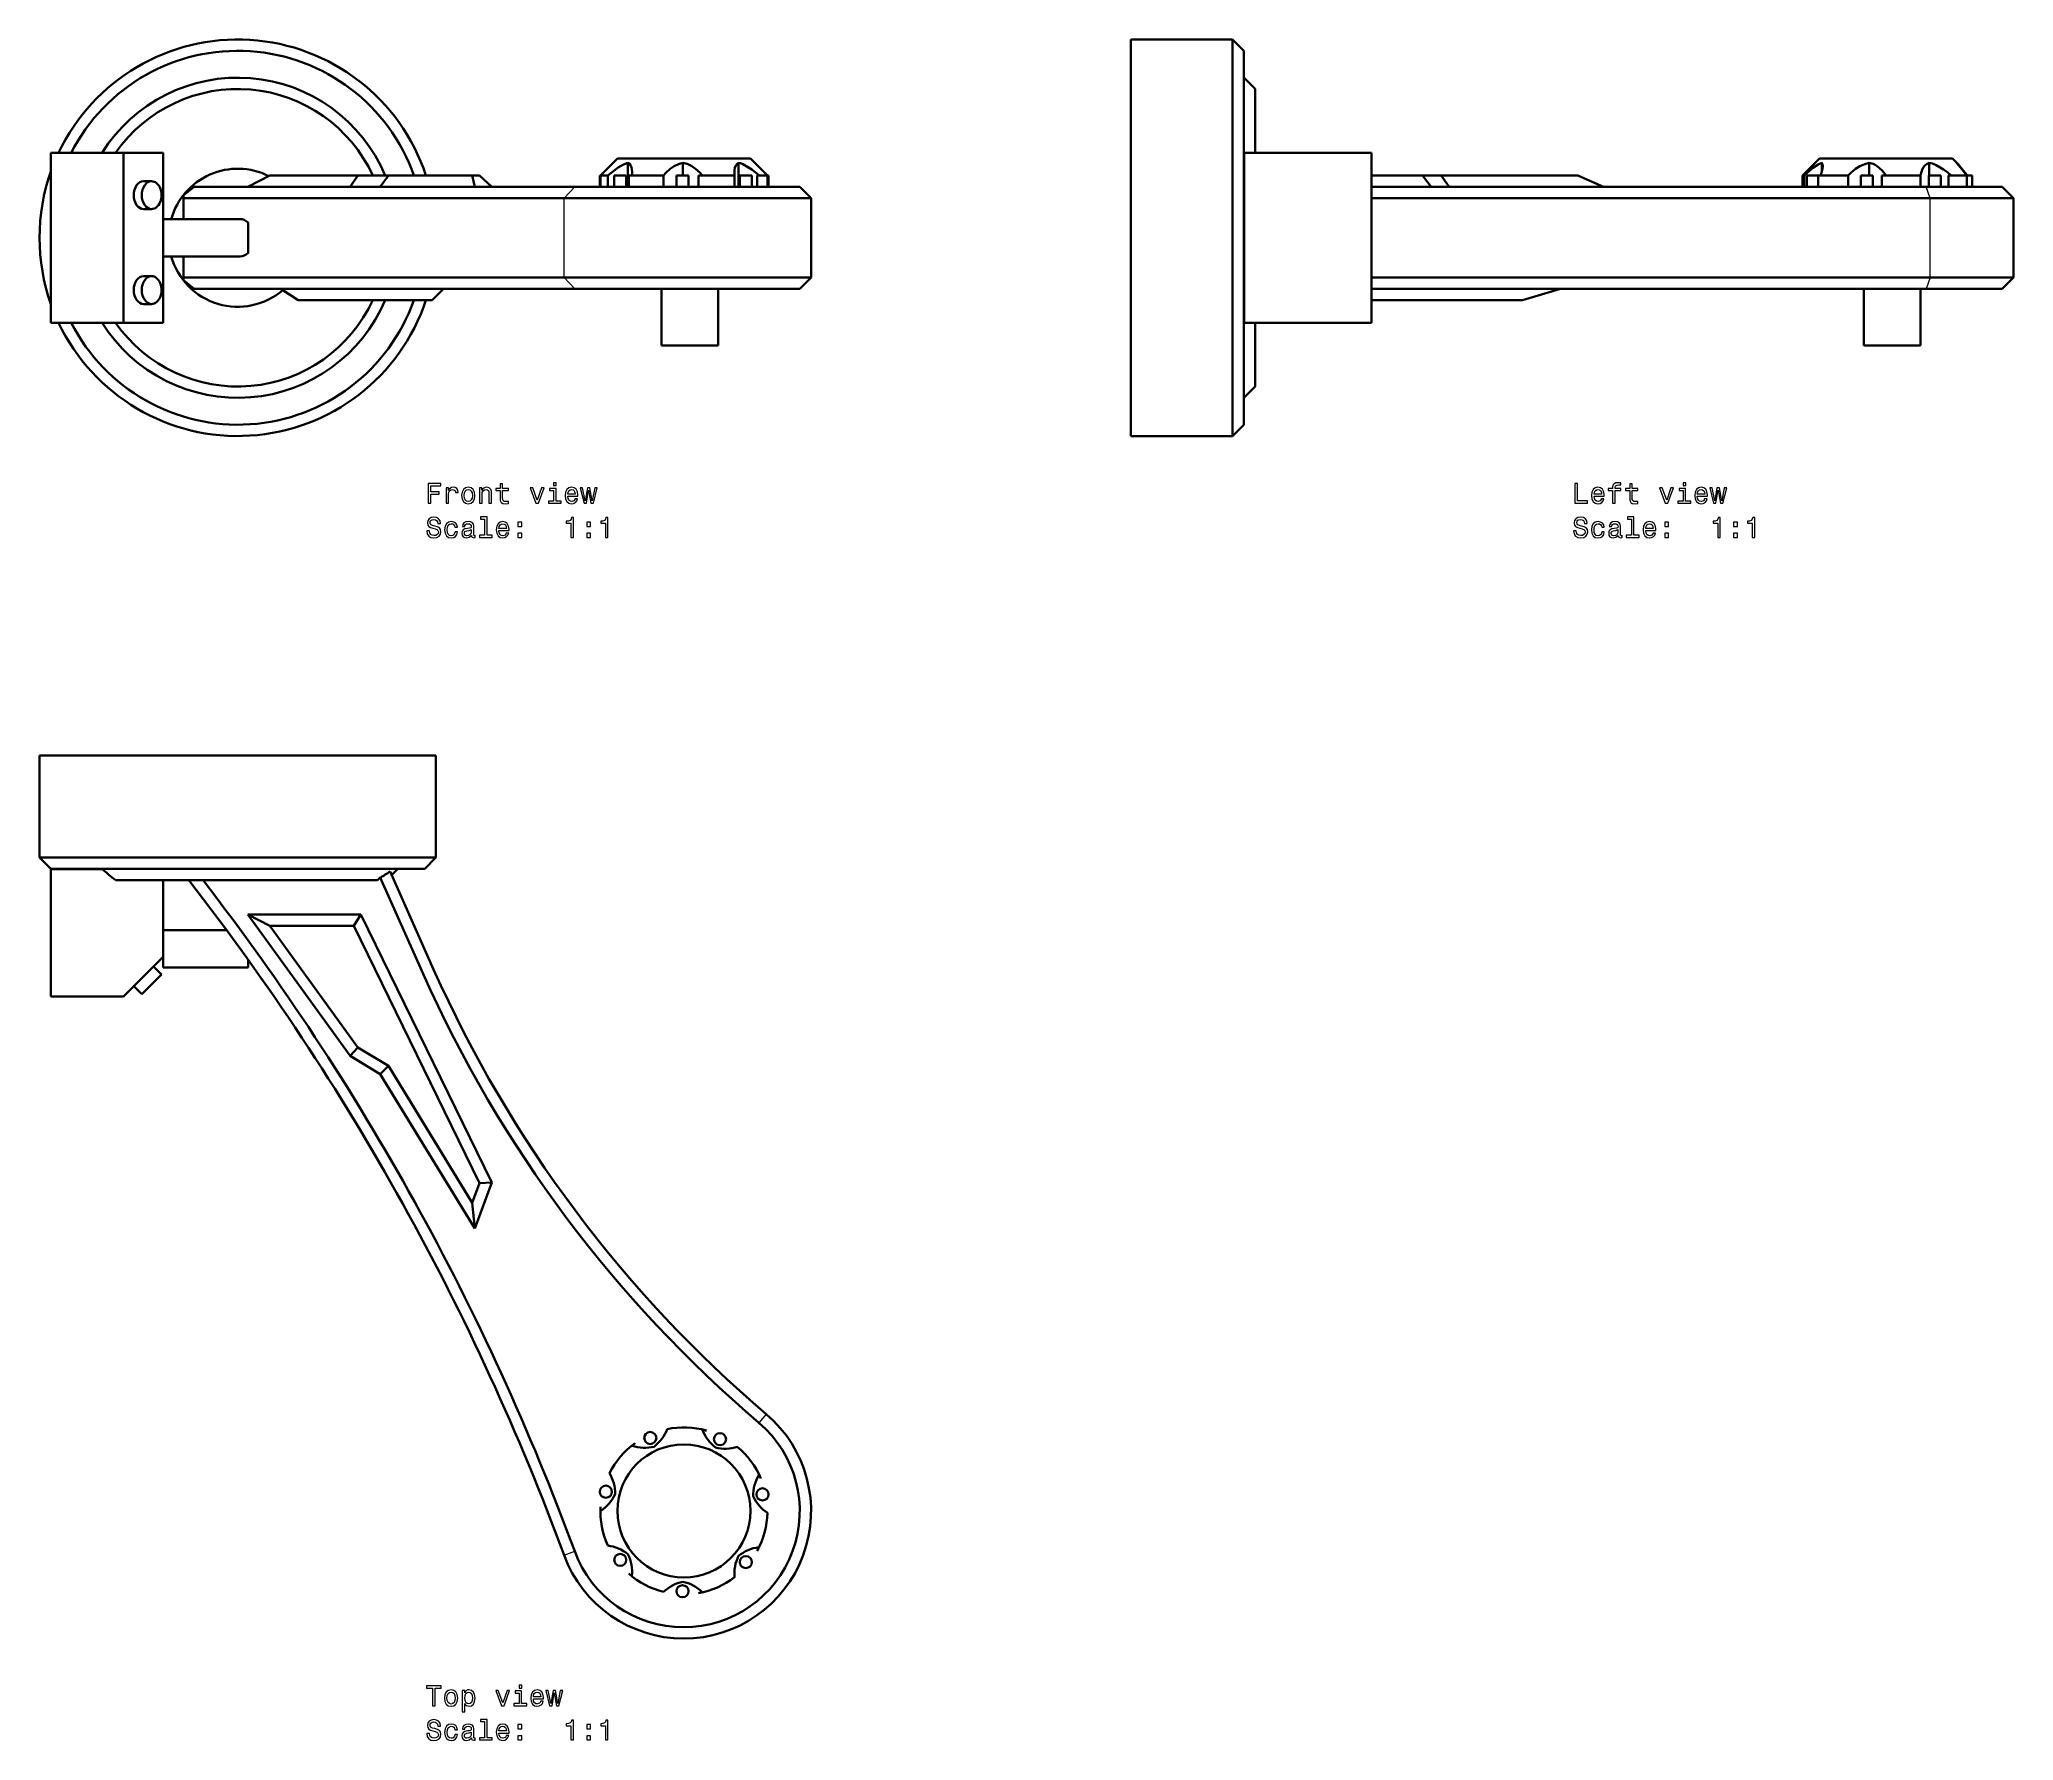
# Model space of a CAD drawing. Extents: x 526 to 875, y 155 to 456.
import ezdxf

# ---------------------------------------------------------------- set-up
doc = ezdxf.new("R2010")
doc.units = 0

msp = doc.modelspace()

# ---------------------------------------------------------------- linework, layer by layer
at = {"color": 7, "lineweight": 35}
for p, q in [((719.03, 420.5), (719.03, 455.5)), ((737.03, 420.5), (737.03, 455.5)), ((739.03, 420.5), (739.03, 453.5)), ((528.41, 405.5), (528.41, 435.5)), ((541.21, 405.5), (541.21, 435.5)), ((651.9, 434.5), (628.41, 434.5)), ((739.05, 405.5), (739.05, 435.5)), ((761.56, 435.5), (739.05, 435.5)), ((761.56, 405.5), (761.56, 435.5)), ((620.88, 429.5), (553.72, 429.5)), ((660.61, 429.5), (620.88, 429.5)), ((859.49, 429.5), (761.56, 429.5)), ((773.82, 431.5), (797.99, 431.5)), ((619, 427.5), (551.82, 427.5)), ((662.61, 427.5), (619, 427.5)), ((860.18, 427.5), (761.56, 427.5)), ((719.03, 385.5), (719.03, 420.5)), ((737.03, 385.5), (737.03, 420.5)), ((739.03, 387.5), (739.03, 420.5)), ((619, 413.5), (551.82, 413.5)), ((620.88, 411.5), (553.72, 411.5)), ((662.61, 413.5), (619, 413.5)), ((660.61, 411.5), (620.88, 411.5)), ((860.18, 413.5), (761.56, 413.5)), ((859.49, 411.5), (761.56, 411.5)), ((572.08, 409.5), (595.69, 409.5)), ((761.56, 409.5), (788.19, 409.5)), ((761.56, 405.5), (739.05, 405.5)), ((526.39, 329.09), (596.39, 329.09)), ((526.39, 311.09), (596.39, 311.09)), ((528.39, 309.09), (594.39, 309.09)), ((528.41, 286.55), (528.41, 309.06)), ((539.84, 307.09), (586.06, 307.09)), ((581.21, 276.06), (563.16, 301.04)), ((583.11, 301.04), (606.26, 253.72)), ((567.08, 299.04), (582.6, 277.56)), ((604.09, 253.61), (581.86, 299.04)), ((603.23, 245.58), (586.53, 272.84)), ((587.98, 274.3), (602.79, 250.13))]:
    msp.add_line(p, q, dxfattribs=at)
at = {"color": 7, "lineweight": 35, "ltscale": 0.45}
for p, q in [((719.03, 455.5), (737.03, 455.5)), ((719.03, 385.5), (737.03, 385.5)), ((526.39, 329.09), (526.39, 311.09)), ((596.39, 329.09), (596.39, 311.09))]:
    msp.add_line(p, q, dxfattribs=at)
at = {"color": 7, "lineweight": 35, "ltscale": 0.070711}
for p, q in [((739.03, 453.5), (737.03, 455.5)), ((741.03, 446.76), (739.03, 448.76)), ((660.61, 429.5), (662.61, 427.5)), ((872.89, 429.5), (874.89, 427.5)), ((597.69, 411.5), (595.69, 409.5)), ((660.61, 411.5), (662.61, 413.5)), ((872.89, 411.5), (874.89, 413.5)), ((741.03, 394.24), (739.03, 392.24)), ((739.03, 387.5), (737.03, 385.5)), ((526.39, 311.09), (528.39, 309.09)), ((596.39, 311.09), (594.39, 309.09))]:
    msp.add_line(p, q, dxfattribs=at)
at = {"color": 7, "lineweight": 35, "ltscale": 0.281458}
for p, q in [((741.03, 435.5), (741.03, 446.76)), ((741.03, 394.24), (741.03, 405.5))]:
    msp.add_line(p, q, dxfattribs=at)
at = {"color": 7, "lineweight": 35, "ltscale": 0.31992}
for p, q in [((528.41, 435.5), (541.21, 435.5)), ((528.41, 405.5), (541.21, 405.5)), ((528.41, 286.55), (541.21, 286.55))]:
    msp.add_line(p, q, dxfattribs=at)
at = {"color": 7, "lineweight": 35, "ltscale": 0.175}
for p, q in [((548.21, 435.5), (541.21, 435.5)), ((548.21, 405.5), (541.21, 405.5))]:
    msp.add_line(p, q, dxfattribs=at)
at = {"color": 7, "lineweight": 35, "ltscale": 0.300768}
for p, q in [((548.21, 423.47), (548.21, 435.5)), ((548.21, 405.5), (548.21, 417.53))]:
    msp.add_line(p, q, dxfattribs=at)
at = {"color": 7, "lineweight": 35, "ltscale": 0.106066}
for p, q in [((625.41, 431.5), (628.41, 434.5)), ((840.62, 434.5), (837.62, 431.5))]:
    msp.add_line(p, q, dxfattribs=at)
at = {"color": 7, "lineweight": 35, "ltscale": 0.106281}
for p, q in [((630.27, 433.75), (630.27, 429.5)), ((649.8, 433.75), (649.8, 429.5))]:
    msp.add_line(p, q, dxfattribs=at)
at = {"color": 7, "lineweight": 35, "ltscale": 0.056281}
for p, q in [((639.96, 433.75), (639.96, 431.5)), ((849.4, 433.75), (849.4, 431.5)), ((860, 433.75), (860, 431.5))]:
    msp.add_line(p, q, dxfattribs=at)
at = {"color": 7, "lineweight": 35, "ltscale": 0.089999}
msp.add_line((654.44, 431.95), (651.9, 434.5), dxfattribs=at)
at = {"color": 7, "lineweight": 35, "ltscale": 0.293591}
msp.add_line((852.36, 434.5), (840.62, 434.5), dxfattribs=at)
at = {"color": 7, "lineweight": 35, "ltscale": 0.042618}
msp.add_line((841.03, 433.75), (841.03, 432.05), dxfattribs=at)
at = {"color": 7, "lineweight": 35, "ltscale": 0.29359}
msp.add_line((864.11, 434.5), (852.36, 434.5), dxfattribs=at)
at = {"color": 7, "lineweight": 35, "ltscale": 0.027971}
msp.add_line((864.11, 434.5), (864.9, 433.71), dxfattribs=at)
at = {"color": 7, "lineweight": 35, "ltscale": 0.001526}
msp.add_line((864.85, 433.75), (864.9, 433.71), dxfattribs=at)
at = {"color": 7, "lineweight": 35, "ltscale": 0.035355}
for p, q in [((544.77, 430.49), (546.19, 430.49)), ((544.77, 425.56), (546.19, 425.56)), ((544.77, 413.72), (546.19, 413.72)), ((544.77, 408.8), (546.19, 408.8))]:
    msp.add_line(p, q, dxfattribs=at)
at = {"color": 7, "lineweight": 35, "ltscale": 0.060182}
for p, q in [((553.72, 429.5), (551.82, 428.01)), ((553.72, 411.5), (551.82, 412.99))]:
    msp.add_line(p, q, dxfattribs=at)
at = {"color": 7, "lineweight": 35, "ltscale": 0.10984}
for p, q in [((567.08, 431.5), (563.16, 429.5)), ((567.08, 299.04), (563.16, 301.04))]:
    msp.add_line(p, q, dxfattribs=at)
at = {"color": 7, "lineweight": 35, "ltscale": 0.388013}
msp.add_line((567.08, 431.5), (582.6, 431.5), dxfattribs=at)
at = {"color": 7, "lineweight": 35, "ltscale": 0.060795}
msp.add_line((582.6, 431.5), (581.21, 429.5), dxfattribs=at)
at = {"color": 7, "lineweight": 35, "ltscale": 0.13455}
msp.add_line((582.6, 431.5), (587.98, 431.5), dxfattribs=at)
at = {"color": 7, "lineweight": 35, "ltscale": 0.061782}
msp.add_line((587.98, 431.5), (586.53, 429.5), dxfattribs=at)
at = {"color": 7, "lineweight": 35, "ltscale": 0.370247}
msp.add_line((587.98, 431.5), (602.79, 431.5), dxfattribs=at)
at = {"color": 7, "lineweight": 35, "ltscale": 0.03253}
msp.add_line((602.79, 431.5), (604.09, 431.5), dxfattribs=at)
at = {"color": 7, "lineweight": 35, "ltscale": 0.051191}
msp.add_line((602.79, 431.5), (603.23, 429.5), dxfattribs=at)
at = {"color": 7, "lineweight": 35, "ltscale": 0.073859}
msp.add_line((604.09, 431.5), (606.26, 429.5), dxfattribs=at)
at = {"color": 7, "lineweight": 13, "ltscale": 0.068559}
for p, q in [((619, 427.5), (620.88, 429.5)), ((619, 413.5), (620.88, 411.5))]:
    msp.add_line(p, q, dxfattribs=at)
at = {"color": 7, "lineweight": 35, "ltscale": 0.002298}
msp.add_line((625.41, 431.5), (625.32, 431.5), dxfattribs=at)
at = {"color": 7, "lineweight": 35, "ltscale": 0.05}
for p, q in [((625.32, 429.5), (625.32, 431.5)), ((625.41, 429.5), (625.41, 431.5)), ((626.74, 429.5), (626.74, 431.5)), ((627.85, 429.5), (627.85, 431.5)), ((629.98, 429.5), (629.98, 431.5)), ((630.42, 429.5), (630.42, 431.5)), ((636.56, 431.5), (636.56, 429.5)), ((638.85, 429.5), (638.85, 431.5)), ((640.98, 429.5), (640.98, 431.5)), ((642.74, 429.5), (642.74, 431.5)), ((649.1, 429.5), (649.1, 431.5)), ((650.02, 429.5), (650.02, 431.5)), ((652.16, 429.5), (652.16, 431.5)), ((653.11, 429.5), (653.11, 431.5)), ((654.89, 429.5), (654.89, 431.5)), ((655.1, 429.5), (655.1, 431.5)), ((837.62, 429.5), (837.62, 431.5)), ((837.92, 429.5), (837.92, 431.5)), ((838.42, 429.5), (838.42, 431.5)), ((840.41, 429.5), (840.41, 431.5)), ((845.68, 429.5), (845.68, 431.5)), ((847.91, 429.5), (847.91, 431.5)), ((850.04, 429.5), (850.04, 431.5)), ((851.65, 429.5), (851.65, 431.5)), ((858.47, 429.5), (858.47, 431.5)), ((859.95, 429.5), (859.95, 431.5)), ((862.08, 429.5), (862.08, 431.5)), ((863.43, 429.5), (863.43, 431.5)), ((866.66, 431.5), (866.66, 429.5)), ((867.61, 429.5), (867.61, 431.5)), ((546.51, 291.86), (547.93, 290.44)), ((543.03, 288.38), (544.45, 286.96))]:
    msp.add_line(p, q, dxfattribs=at)
at = {"color": 7, "lineweight": 35, "ltscale": 0.033118}
msp.add_line((626.74, 431.5), (625.41, 431.5), dxfattribs=at)
at = {"color": 7, "lineweight": 35, "ltscale": 0.04325}
msp.add_line((629.58, 431.5), (627.85, 431.5), dxfattribs=at)
at = {"color": 7, "lineweight": 35, "ltscale": 0.010031}
msp.add_line((629.98, 431.5), (629.58, 431.5), dxfattribs=at)
at = {"color": 7, "lineweight": 35, "ltscale": 0.013864}
msp.add_line((630.42, 431.5), (630.97, 431.55), dxfattribs=at)
at = {"color": 7, "lineweight": 35, "ltscale": 0.153705}
msp.add_line((636.56, 431.5), (630.42, 431.5), dxfattribs=at)
at = {"color": 7, "lineweight": 35, "ltscale": 0.053281}
msp.add_line((640.98, 431.5), (638.85, 431.5), dxfattribs=at)
at = {"color": 7, "lineweight": 35, "ltscale": 0.15898}
msp.add_line((649.1, 431.5), (642.74, 431.5), dxfattribs=at)
at = {"color": 7, "lineweight": 35, "ltscale": 0.01003}
msp.add_line((650.42, 431.5), (650.02, 431.5), dxfattribs=at)
at = {"color": 7, "lineweight": 35, "ltscale": 0.043251}
msp.add_line((652.16, 431.5), (650.42, 431.5), dxfattribs=at)
at = {"color": 7, "lineweight": 35, "ltscale": 0.044539}
msp.add_line((654.89, 431.5), (653.11, 431.5), dxfattribs=at)
at = {"color": 7, "lineweight": 35, "ltscale": 0.016006}
msp.add_line((654.44, 431.95), (654.89, 431.5), dxfattribs=at)
at = {"color": 7, "lineweight": 35, "ltscale": 0.005084}
msp.add_line((655.1, 431.5), (654.89, 431.5), dxfattribs=at)
at = {"color": 7, "lineweight": 35, "ltscale": 0.224826}
msp.add_line((761.56, 431.5), (770.56, 431.5), dxfattribs=at)
at = {"color": 7, "lineweight": 35, "ltscale": 0.08148}
msp.add_line((770.56, 431.5), (773.82, 431.5), dxfattribs=at)
at = {"color": 7, "lineweight": 35, "ltscale": 0.062505}
msp.add_line((770.56, 431.5), (772.06, 429.5), dxfattribs=at)
at = {"color": 7, "lineweight": 35, "ltscale": 0.061892}
msp.add_line((773.82, 431.5), (775.27, 429.5), dxfattribs=at)
at = {"color": 7, "lineweight": 35, "ltscale": 0.124139}
msp.add_line((797.99, 431.5), (802.53, 429.5), dxfattribs=at)
at = {"color": 7, "lineweight": 35, "ltscale": 0.007552}
msp.add_line((837.92, 431.5), (837.62, 431.5), dxfattribs=at)
at = {"color": 7, "lineweight": 35, "ltscale": 0.038199}
msp.add_line((839.95, 431.5), (838.42, 431.5), dxfattribs=at)
at = {"color": 7, "lineweight": 35, "ltscale": 0.011522}
msp.add_line((840.41, 431.5), (839.95, 431.5), dxfattribs=at)
at = {"color": 7, "lineweight": 35, "ltscale": 0.011335}
msp.add_line((840.41, 431.5), (840.86, 431.55), dxfattribs=at)
at = {"color": 7, "lineweight": 35, "ltscale": 0.131879}
msp.add_line((845.68, 431.5), (840.41, 431.5), dxfattribs=at)
at = {"color": 7, "lineweight": 35, "ltscale": 0.052614}
msp.add_line((850.01, 431.5), (847.91, 431.5), dxfattribs=at)
at = {"color": 7, "lineweight": 35, "ltscale": 0.000666809}
msp.add_line((850.04, 431.5), (850.01, 431.5), dxfattribs=at)
at = {"color": 7, "lineweight": 35, "ltscale": 0.017827}
msp.add_line((852.36, 431.5), (851.65, 431.5), dxfattribs=at)
at = {"color": 7, "lineweight": 35, "ltscale": 0.152701}
msp.add_line((858.47, 431.5), (852.36, 431.5), dxfattribs=at)
at = {"color": 7, "lineweight": 35, "ltscale": 0.335063}
for p, q in [((872.89, 429.5), (859.49, 429.5)), ((872.89, 411.5), (859.49, 411.5))]:
    msp.add_line(p, q, dxfattribs=at)
at = {"color": 7, "lineweight": 13, "ltscale": 0.052912}
for p, q in [((860.18, 427.5), (859.49, 429.5)), ((860.18, 413.5), (859.49, 411.5))]:
    msp.add_line(p, q, dxfattribs=at)
at = {"color": 7, "lineweight": 35, "ltscale": 0.005812}
msp.add_line((860.18, 431.5), (859.95, 431.5), dxfattribs=at)
at = {"color": 7, "lineweight": 35, "ltscale": 0.047469}
msp.add_line((862.08, 431.5), (860.18, 431.5), dxfattribs=at)
at = {"color": 7, "lineweight": 35, "ltscale": 0.080768}
msp.add_line((866.66, 431.5), (863.43, 431.5), dxfattribs=at)
at = {"color": 7, "lineweight": 35, "ltscale": 0.023622}
msp.add_line((867.61, 431.5), (866.66, 431.5), dxfattribs=at)
at = {"color": 7, "lineweight": 35, "ltscale": 0.004819}
msp.add_line((866.88, 431.5), (866.69, 431.55), dxfattribs=at)
at = {"color": 7, "lineweight": 35, "ltscale": 0.001316}
msp.add_line((866.69, 431.55), (866.69, 431.5), dxfattribs=at)
at = {"color": 7, "lineweight": 35, "ltscale": 0.012784}
for p, q in [((551.82, 428.01), (551.82, 427.5)), ((551.82, 412.99), (551.82, 413.5))]:
    msp.add_line(p, q, dxfattribs=at)
at = {"color": 7, "lineweight": 35, "ltscale": 0.092569}
msp.add_line((551.82, 423.8), (551.82, 427.5), dxfattribs=at)
at = {"color": 7, "lineweight": 13, "ltscale": 0.35}
for p, q in [((619, 413.5), (619, 427.5)), ((860.18, 413.5), (860.18, 427.5))]:
    msp.add_line(p, q, dxfattribs=at)
at = {"color": 7, "lineweight": 35, "ltscale": 0.35}
for p, q in [((662.61, 413.5), (662.61, 427.5)), ((874.89, 413.5), (874.89, 427.5))]:
    msp.add_line(p, q, dxfattribs=at)
at = {"color": 7, "lineweight": 35, "ltscale": 0.367752}
for p, q in [((874.89, 427.5), (860.18, 427.5)), ((874.89, 413.5), (860.18, 413.5))]:
    msp.add_line(p, q, dxfattribs=at)
at = {"color": 7, "lineweight": 35, "ltscale": 0.340761}
for p, q in [((548.21, 423.8), (561.84, 423.8)), ((548.21, 417.2), (561.84, 417.2))]:
    msp.add_line(p, q, dxfattribs=at)
at = {"color": 7, "lineweight": 35, "ltscale": 0.148463}
msp.add_line((548.21, 417.53), (548.21, 423.47), dxfattribs=at)
at = {"color": 7, "lineweight": 35, "ltscale": 0.134773}
msp.add_line((563.21, 417.8), (563.21, 423.2), dxfattribs=at)
at = {"color": 7, "lineweight": 35, "ltscale": 0.09257}
msp.add_line((551.82, 413.5), (551.82, 417.2), dxfattribs=at)
at = {"color": 7, "lineweight": 35, "ltscale": 0.091781}
msp.add_line((569, 411.5), (572.08, 409.5), dxfattribs=at)
at = {"color": 7, "lineweight": 35, "ltscale": 0.25}
for p, q in [((636.21, 411.5), (636.21, 401.5)), ((646.21, 411.5), (646.21, 401.5)), ((848.49, 411.5), (848.49, 401.5)), ((858.49, 411.5), (858.49, 401.5)), ((636.21, 401.5), (646.21, 401.5))]:
    msp.add_line(p, q, dxfattribs=at)
at = {"color": 7, "lineweight": 35, "ltscale": 0.175811}
msp.add_line((794.93, 411.5), (788.19, 409.5), dxfattribs=at)
at = {"color": 7, "lineweight": 35, "ltscale": 0.125}
for p, q in [((848.49, 401.5), (853.49, 401.5)), ((853.49, 401.5), (858.49, 401.5))]:
    msp.add_line(p, q, dxfattribs=at)
at = {"color": 7, "lineweight": 35, "ltscale": 0.226582}
msp.add_line((537.47, 309.06), (528.41, 309.06), dxfattribs=at)
at = {"color": 7, "lineweight": 35, "ltscale": 0.000969985}
msp.add_line((533.13, 309.09), (533.16, 309.06), dxfattribs=at)
at = {"color": 7, "lineweight": 35, "ltscale": 0.338438}
msp.add_line((548.21, 307.09), (548.21, 293.55), dxfattribs=at)
at = {"color": 7, "lineweight": 35, "ltscale": 0.017398}
msp.add_line((586.56, 307.56), (586.06, 307.09), dxfattribs=at)
at = {"color": 7, "lineweight": 35, "ltscale": 0.465928}
msp.add_line((586.56, 307.56), (594.15, 290.54), dxfattribs=at)
at = {"color": 7, "lineweight": 35, "ltscale": 0.472527}
msp.add_line((588.28, 308.62), (595.97, 291.35), dxfattribs=at)
at = {"color": 7, "lineweight": 35, "ltscale": 0.038465}
msp.add_line((589.65, 309.09), (588.56, 308), dxfattribs=at)
at = {"color": 7, "lineweight": 35, "ltscale": 0.498672}
msp.add_line((563.16, 301.04), (583.11, 301.04), dxfattribs=at)
at = {"color": 7, "lineweight": 35, "ltscale": 0.058937}
msp.add_line((581.86, 299.04), (583.11, 301.04), dxfattribs=at)
at = {"color": 7, "lineweight": 35, "ltscale": 0.2804}
msp.add_line((548.21, 298.28), (559.42, 298.28), dxfattribs=at)
at = {"color": 7, "lineweight": 35, "ltscale": 0.369672}
msp.add_line((581.86, 299.04), (567.08, 299.04), dxfattribs=at)
at = {"color": 7, "lineweight": 35, "ltscale": 0.247487}
msp.add_line((548.21, 293.55), (541.21, 286.55), dxfattribs=at)
at = {"color": 7, "lineweight": 35, "ltscale": 0.046592}
msp.add_line((548.21, 291.69), (548.21, 293.55), dxfattribs=at)
at = {"color": 7, "lineweight": 35, "ltscale": 0.034956}
msp.add_line((563.21, 291.69), (563.21, 293.08), dxfattribs=at)
at = {"color": 7, "lineweight": 35, "ltscale": 0.06155}
for p, q in [((546.19, 288.7), (547.93, 290.44)), ((544.45, 286.96), (546.19, 288.7))]:
    msp.add_line(p, q, dxfattribs=at)
at = {"color": 7, "lineweight": 35, "ltscale": 0.375}
msp.add_line((548.21, 291.69), (563.21, 291.69), dxfattribs=at)
at = {"color": 7, "lineweight": 35, "ltscale": 0.05102}
msp.add_line((582.6, 277.56), (581.21, 276.06), dxfattribs=at)
at = {"color": 7, "lineweight": 35, "ltscale": 0.155304}
msp.add_line((586.53, 272.84), (581.21, 276.06), dxfattribs=at)
at = {"color": 7, "lineweight": 35, "ltscale": 0.157298}
msp.add_line((582.6, 277.56), (587.98, 274.3), dxfattribs=at)
at = {"color": 7, "lineweight": 35, "ltscale": 0.051455}
msp.add_line((587.98, 274.3), (586.53, 272.84), dxfattribs=at)
at = {"color": 7, "lineweight": 35, "ltscale": 0.093068}
msp.add_line((602.79, 250.13), (604.09, 253.61), dxfattribs=at)
at = {"color": 7, "lineweight": 35, "ltscale": 0.217185}
msp.add_line((606.26, 253.72), (603.23, 245.58), dxfattribs=at)
at = {"color": 7, "lineweight": 35, "ltscale": 0.054426}
msp.add_line((604.09, 253.61), (606.26, 253.72), dxfattribs=at)
at = {"color": 7, "lineweight": 35, "ltscale": 0.114153}
msp.add_line((602.79, 250.13), (603.23, 245.58), dxfattribs=at)
at = {"color": 7, "lineweight": 13, "ltscale": 0.05}
msp.add_line((654.7, 212.85), (653.4, 211.33), dxfattribs=at)
at = {"color": 7, "lineweight": 13, "ltscale": 0.049999}
msp.add_line((619, 187.93), (620.88, 188.62), dxfattribs=at)
at = {"color": 7, "lineweight": 35}
for points in [[(630.27, 433.75), (629.5, 433.45), (628.56, 432.9), (627.76, 432.33), (626.74, 431.5)], [(630.27, 433.75), (630.53, 433.58), (630.75, 433.31), (630.91, 432.92), (630.98, 432.57), (631, 432.13)], [(639.96, 433.75), (639.21, 433.51), (638.42, 433.11), (637.73, 432.64), (636.98, 431.96), (636.56, 431.5)], [(639.96, 433.75), (640.73, 433.53), (641.53, 433.15), (642.22, 432.68), (642.97, 432.01), (643.39, 431.55)], [(649.8, 433.75), (649.54, 433.57), (649.33, 433.28), (649.16, 432.86), (649.09, 432.51), (649.06, 432.05)], [(649.8, 433.75), (650.17, 433.64), (650.58, 433.47), (651.54, 432.93), (652.13, 432.53), (653.38, 431.55)], [(841.03, 433.75), (840.4, 433.45), (839.59, 432.9), (838.87, 432.33), (837.92, 431.5)], [(841.23, 433.14), (841.18, 432.68), (841.01, 432.01), (840.86, 431.55)], [(841.03, 433.75), (841.17, 433.53), (841.23, 433.14)], [(849.4, 433.75), (848.62, 433.51), (847.77, 433.11), (847.02, 432.64), (846.17, 431.96), (845.68, 431.5)], [(849.4, 433.75), (850.1, 433.53), (850.45, 433.36), (850.81, 433.15), (851.25, 432.81), (851.7, 432.38), (852.01, 432.01), (852.33, 431.55)], [(860, 433.75), (859.63, 433.57), (859.28, 433.3), (858.96, 432.9), (858.75, 432.49), (858.56, 431.96), (858.47, 431.5)], [(860, 433.75), (860.58, 433.59), (861.21, 433.32), (861.93, 432.93), (862.55, 432.53), (863.27, 432.01), (863.83, 431.55)], [(864.85, 433.75), (865.55, 432.9), (866.66, 431.5)], [(864.9, 433.71), (865.1, 433.49), (865.81, 432.63), (866.69, 431.55)]]:
    msp.add_lwpolyline(points, dxfattribs=at)
at = {"color": 7, "lineweight": 13}
for points in [[(594.98, 373.64), (595.45, 373.64), (595.45, 375.25), (596.93, 375.25), (596.93, 375.67), (595.45, 375.67), (595.45, 376.72), (597.26, 376.72), (597.26, 377.14), (594.98, 377.14)], [(598.18, 373.64), (598.62, 373.64), (598.62, 375.19), (598.67, 375.56), (598.8, 375.83), (599.02, 375.99), (599.32, 376.05), (599.54, 376.01), (599.71, 375.91), (599.81, 375.74), (599.85, 375.51), (600.29, 375.51), (600.23, 375.92), (600.07, 376.21), (599.79, 376.39), (599.41, 376.45), (599.15, 376.41), (598.93, 376.31), (598.74, 376.13), (598.58, 375.9), (598.58, 376.35), (598.18, 376.35)], [(600.91, 374.99), (601, 374.38), (601.23, 373.93), (601.6, 373.64), (602.09, 373.55), (602.58, 373.64), (602.95, 373.92), (603.18, 374.37), (603.27, 374.99), (603.18, 375.61), (602.95, 376.07), (602.58, 376.35), (602.09, 376.45), (601.6, 376.35), (601.23, 376.06), (601, 375.61)], [(604.08, 373.64), (604.53, 373.64), (604.53, 375.21), (604.57, 375.56), (604.72, 375.83), (604.94, 375.99), (605.25, 376.05), (605.49, 376), (605.64, 375.86), (605.72, 375.64), (605.74, 375.33), (605.74, 373.64), (606.19, 373.64), (606.19, 375.42), (606.16, 375.78), (606.07, 376.08), (605.78, 376.35), (605.31, 376.45), (605.06, 376.41), (604.84, 376.32), (604.65, 376.15), (604.51, 375.94), (604.51, 376.35), (604.08, 376.35)], [(607.71, 375.88), (607.71, 374.53), (607.74, 374.09), (607.88, 373.78), (608.17, 373.61), (608.65, 373.55), (609.17, 373.57), (609.17, 373.96), (608.79, 373.93), (608.44, 373.97), (608.25, 374.09), (608.17, 374.3), (608.16, 374.6), (608.16, 375.88), (609.17, 375.88), (609.17, 376.26), (608.16, 376.26), (608.16, 377.05), (607.71, 377.05), (607.71, 376.26), (606.95, 376.26), (606.95, 375.88)], [(617.6, 377.26), (617.13, 377.26), (617.13, 376.76), (617.6, 376.76)], [(619.65, 374.87), (621.43, 374.87), (621.43, 375.08), (621.35, 375.66), (621.13, 376.09), (620.78, 376.35), (620.31, 376.45), (619.85, 376.35), (619.49, 376.06), (619.27, 375.61), (619.19, 375), (619.26, 374.38), (619.49, 373.93), (619.84, 373.64), (620.29, 373.55), (620.68, 373.61), (621.01, 373.78), (621.24, 374.06), (621.38, 374.42), (620.94, 374.42), (620.85, 374.22), (620.72, 374.07), (620.35, 373.95), (620.06, 374), (619.84, 374.18), (619.7, 374.47), (619.65, 374.85)], [(797.45, 373.64), (799.7, 373.64), (799.7, 374.07), (797.92, 374.07), (797.92, 377.14), (797.45, 377.14)], [(800.86, 374.87), (802.63, 374.87), (802.64, 375.08), (802.56, 375.66), (802.33, 376.09), (801.98, 376.35), (801.51, 376.45), (801.05, 376.35), (800.7, 376.06), (800.47, 375.61), (800.39, 375), (800.47, 374.38), (800.7, 373.93), (801.04, 373.64), (801.5, 373.55), (801.89, 373.61), (802.21, 373.78), (802.45, 374.06), (802.59, 374.42), (802.15, 374.42), (802.06, 374.22), (801.93, 374.07), (801.55, 373.95), (801.27, 374), (801.05, 374.18), (800.91, 374.47), (800.86, 374.85)], [(804.12, 375.88), (804.12, 373.64), (804.56, 373.64), (804.56, 375.88), (805.57, 375.88), (805.57, 376.26), (804.56, 376.26), (804.56, 376.43), (804.6, 376.63), (804.72, 376.77), (804.91, 376.85), (805.19, 376.88), (805.57, 376.86), (805.57, 377.24), (805.09, 377.26), (804.66, 377.22), (804.36, 377.08), (804.18, 376.85), (804.12, 376.51), (804.12, 376.26), (803.31, 376.26), (803.31, 375.88)], [(807.14, 375.88), (807.14, 374.53), (807.17, 374.09), (807.31, 373.78), (807.59, 373.61), (808.07, 373.55), (808.59, 373.57), (808.59, 373.96), (808.21, 373.93), (807.86, 373.97), (807.68, 374.09), (807.59, 374.3), (807.58, 374.6), (807.58, 375.88), (808.59, 375.88), (808.59, 376.26), (807.58, 376.26), (807.58, 377.05), (807.14, 377.05), (807.14, 376.26), (806.37, 376.26), (806.37, 375.88)], [(817.02, 377.26), (816.55, 377.26), (816.55, 376.76), (817.02, 376.76)], [(819.07, 374.87), (820.85, 374.87), (820.85, 375.08), (820.77, 375.66), (820.55, 376.09), (820.2, 376.35), (819.73, 376.45), (819.27, 376.35), (818.92, 376.06), (818.69, 375.61), (818.61, 375), (818.69, 374.38), (818.91, 373.93), (819.26, 373.64), (819.71, 373.55), (820.11, 373.61), (820.43, 373.78), (820.67, 374.06), (820.8, 374.42), (820.36, 374.42), (820.27, 374.22), (820.14, 374.07), (819.77, 373.95), (819.48, 374), (819.27, 374.18), (819.12, 374.47), (819.07, 374.85)], [(601.37, 375), (601.41, 375.45), (601.56, 375.78), (601.78, 375.98), (602.09, 376.05), (602.39, 375.98), (602.62, 375.79), (602.76, 375.45), (602.81, 375), (602.76, 374.54), (602.62, 374.21), (602.39, 374.01), (602.09, 373.94), (601.78, 374.01), (601.56, 374.21), (601.41, 374.54)], [(614, 373.64), (614.47, 373.64), (615.46, 376.35), (615, 376.35), (614.24, 374.17), (613.46, 376.35), (613, 376.35)], [(617.58, 374.02), (617.58, 376.26), (616.44, 376.26), (616.44, 375.88), (617.14, 375.88), (617.14, 374.02), (616.23, 374.02), (616.23, 373.64), (618.5, 373.64), (618.5, 374.02)], [(619.65, 375.24), (619.71, 375.59), (619.84, 375.85), (620.05, 376), (620.32, 376.06), (620.59, 376), (620.8, 375.85), (620.92, 375.59), (620.97, 375.24)], [(622.94, 373.64), (623.34, 375.94), (623.75, 373.64), (624.17, 373.64), (624.84, 376.35), (624.41, 376.35), (623.96, 374.05), (623.56, 376.35), (623.12, 376.35), (622.72, 374.05), (622.27, 376.35), (621.85, 376.35), (622.52, 373.64)], [(800.86, 375.24), (800.91, 375.59), (801.05, 375.85), (801.26, 376), (801.53, 376.06), (801.8, 376), (802, 375.85), (802.13, 375.59), (802.17, 375.24)], [(813.42, 373.64), (813.89, 373.64), (814.88, 376.35), (814.42, 376.35), (813.66, 374.17), (812.89, 376.35), (812.42, 376.35)], [(817.01, 374.02), (817.01, 376.26), (815.87, 376.26), (815.87, 375.88), (816.56, 375.88), (816.56, 374.02), (815.65, 374.02), (815.65, 373.64), (817.92, 373.64), (817.92, 374.02)], [(819.07, 375.24), (819.13, 375.59), (819.27, 375.85), (819.47, 376), (819.74, 376.06), (820.01, 376), (820.22, 375.85), (820.34, 375.59), (820.39, 375.24)], [(822.36, 373.64), (822.77, 375.94), (823.17, 373.64), (823.59, 373.64), (824.26, 376.35), (823.83, 376.35), (823.38, 374.05), (822.98, 376.35), (822.54, 376.35), (822.14, 374.05), (821.7, 376.35), (821.27, 376.35), (821.94, 373.64)], [(595.22, 368.75), (594.76, 368.75), (594.86, 368.22), (595.12, 367.82), (595.5, 367.59), (596.03, 367.5), (596.55, 367.58), (596.94, 367.8), (597.18, 368.15), (597.27, 368.61), (597.2, 369.02), (596.99, 369.29), (596.64, 369.47), (596.18, 369.6), (595.79, 369.69), (595.53, 369.81), (595.39, 369.97), (595.34, 370.22), (595.39, 370.45), (595.52, 370.62), (595.72, 370.73), (596, 370.77), (596.28, 370.72), (596.5, 370.59), (596.65, 370.36), (596.72, 370.05), (597.18, 370.05), (597.18, 370.06), (597.1, 370.54), (596.86, 370.89), (596.49, 371.11), (595.98, 371.19), (595.53, 371.11), (595.18, 370.9), (594.95, 370.57), (594.87, 370.15), (594.93, 369.77), (595.13, 369.51), (595.43, 369.34), (595.84, 369.21), (596.25, 369.09), (596.56, 368.98), (596.74, 368.82), (596.81, 368.56), (596.75, 368.29), (596.59, 368.09), (596.36, 367.96), (596.05, 367.92), (595.71, 367.98), (595.44, 368.14), (595.28, 368.4)], [(599.73, 369.41), (600.17, 369.41), (600.08, 369.81), (599.87, 370.13), (599.53, 370.32), (599.09, 370.4), (598.61, 370.3), (598.24, 370.02), (598.01, 369.56), (597.92, 368.94), (598, 368.33), (598.23, 367.88), (598.59, 367.6), (599.07, 367.5), (599.51, 367.58), (599.85, 367.79), (600.08, 368.12), (600.18, 368.56), (599.76, 368.56), (599.68, 368.28), (599.54, 368.07), (599.34, 367.94), (599.09, 367.9), (598.78, 367.96), (598.56, 368.17), (598.42, 368.49), (598.38, 368.96), (598.42, 369.41), (598.56, 369.74), (598.79, 369.94), (599.09, 370.01), (599.35, 369.97), (599.55, 369.85), (599.68, 369.66)], [(602.65, 367.95), (602.65, 367.93), (602.68, 367.76), (602.76, 367.64), (603.07, 367.55), (603.32, 367.59), (603.32, 367.93), (603.21, 367.91), (603.07, 367.98), (603.05, 368.18), (603.05, 369.58), (602.99, 369.94), (602.81, 370.19), (602.5, 370.35), (602.07, 370.4), (601.65, 370.34), (601.33, 370.17), (601.14, 369.9), (601.07, 369.55), (601.07, 369.52), (601.47, 369.52), (601.51, 369.73), (601.62, 369.88), (601.8, 369.97), (602.05, 370.01), (602.3, 369.98), (602.48, 369.91), (602.58, 369.78), (602.62, 369.59), (602.6, 369.38), (602.52, 369.28), (602.32, 369.23), (601.94, 369.19), (601.51, 369.09), (601.2, 368.93), (601.02, 368.68), (600.96, 368.31), (601.01, 367.97), (601.17, 367.73), (601.42, 367.57), (601.77, 367.52), (602.24, 367.62)], [(604.96, 370.84), (604.96, 367.97), (604.05, 367.97), (604.05, 367.6), (606.32, 367.6), (606.32, 367.97), (605.41, 367.97), (605.41, 371.22), (604.27, 371.22), (604.27, 370.84)], [(607.51, 368.82), (609.28, 368.82), (609.29, 369.03), (609.21, 369.61), (608.98, 370.04), (608.63, 370.3), (608.16, 370.4), (607.7, 370.3), (607.35, 370.02), (607.12, 369.56), (607.04, 368.95), (607.12, 368.33), (607.35, 367.88), (607.69, 367.6), (608.15, 367.5), (608.54, 367.57), (608.86, 367.74), (609.1, 368.01), (609.24, 368.37), (608.8, 368.37), (608.71, 368.17), (608.58, 368.02), (608.2, 367.9), (607.91, 367.95), (607.7, 368.13), (607.56, 368.42), (607.51, 368.81)], [(607.51, 369.2), (607.56, 369.54), (607.7, 369.8), (607.9, 369.96), (608.18, 370.01), (608.44, 369.96), (608.65, 369.8), (608.78, 369.54), (608.82, 369.2)], [(610.85, 369.55), (611.55, 369.55), (611.55, 370.3), (610.85, 370.3)], [(620.22, 367.6), (620.67, 367.6), (620.67, 371.12), (620.33, 371.12), (620.24, 370.81), (620.06, 370.61), (619.78, 370.49), (619.4, 370.45), (619.4, 370.09), (620.22, 370.09)], [(622.99, 369.55), (623.69, 369.55), (623.69, 370.3), (622.99, 370.3)], [(626.29, 367.6), (626.75, 367.6), (626.75, 371.12), (626.4, 371.12), (626.31, 370.81), (626.13, 370.61), (625.85, 370.49), (625.47, 370.45), (625.47, 370.09), (626.29, 370.09)], [(797.68, 368.75), (797.22, 368.75), (797.32, 368.22), (797.57, 367.82), (797.96, 367.59), (798.49, 367.5), (799.01, 367.58), (799.39, 367.8), (799.64, 368.15), (799.73, 368.61), (799.66, 369.02), (799.45, 369.29), (799.1, 369.47), (798.64, 369.6), (798.25, 369.69), (797.99, 369.81), (797.85, 369.97), (797.8, 370.22), (797.85, 370.45), (797.98, 370.62), (798.18, 370.73), (798.46, 370.77), (798.74, 370.72), (798.96, 370.59), (799.11, 370.36), (799.18, 370.05), (799.64, 370.05), (799.64, 370.06), (799.56, 370.54), (799.32, 370.89), (798.95, 371.11), (798.44, 371.19), (797.99, 371.11), (797.63, 370.9), (797.41, 370.57), (797.33, 370.15), (797.39, 369.77), (797.58, 369.51), (797.89, 369.34), (798.3, 369.21), (798.71, 369.09), (799.02, 368.98), (799.2, 368.82), (799.27, 368.56), (799.21, 368.29), (799.05, 368.09), (798.81, 367.96), (798.51, 367.92), (798.16, 367.98), (797.9, 368.14), (797.74, 368.4)], [(802.19, 369.41), (802.63, 369.41), (802.54, 369.81), (802.32, 370.13), (801.99, 370.32), (801.55, 370.4), (801.06, 370.3), (800.7, 370.02), (800.46, 369.56), (800.38, 368.94), (800.46, 368.33), (800.69, 367.88), (801.04, 367.6), (801.53, 367.5), (801.97, 367.58), (802.3, 367.79), (802.54, 368.12), (802.64, 368.56), (802.21, 368.56), (802.14, 368.28), (802, 368.07), (801.8, 367.94), (801.55, 367.9), (801.24, 367.96), (801.02, 368.17), (800.88, 368.49), (800.84, 368.96), (800.88, 369.41), (801.02, 369.74), (801.25, 369.94), (801.55, 370.01), (801.81, 369.97), (802.01, 369.85), (802.14, 369.66)], [(805.11, 367.95), (805.11, 367.93), (805.14, 367.76), (805.21, 367.64), (805.53, 367.55), (805.78, 367.59), (805.78, 367.93), (805.67, 367.91), (805.53, 367.98), (805.51, 368.18), (805.51, 369.58), (805.45, 369.94), (805.27, 370.19), (804.96, 370.35), (804.53, 370.4), (804.11, 370.34), (803.79, 370.17), (803.6, 369.9), (803.53, 369.55), (803.53, 369.52), (803.93, 369.52), (803.96, 369.73), (804.07, 369.88), (804.26, 369.97), (804.51, 370.01), (804.76, 369.98), (804.94, 369.91), (805.04, 369.78), (805.08, 369.59), (805.06, 369.38), (804.98, 369.28), (804.78, 369.23), (804.4, 369.19), (803.96, 369.09), (803.66, 368.93), (803.47, 368.68), (803.42, 368.31), (803.47, 367.97), (803.63, 367.73), (803.88, 367.57), (804.23, 367.52), (804.7, 367.62)], [(807.42, 370.84), (807.42, 367.97), (806.51, 367.97), (806.51, 367.6), (808.78, 367.6), (808.78, 367.97), (807.87, 367.97), (807.87, 371.22), (806.73, 371.22), (806.73, 370.84)], [(809.97, 368.82), (811.74, 368.82), (811.75, 369.03), (811.66, 369.61), (811.44, 370.04), (811.09, 370.3), (810.62, 370.4), (810.16, 370.3), (809.81, 370.02), (809.58, 369.56), (809.5, 368.95), (809.58, 368.33), (809.8, 367.88), (810.15, 367.6), (810.61, 367.5), (811, 367.57), (811.32, 367.74), (811.56, 368.01), (811.7, 368.37), (811.26, 368.37), (811.17, 368.17), (811.03, 368.02), (810.66, 367.9), (810.37, 367.95), (810.16, 368.13), (810.02, 368.42), (809.97, 368.81)], [(809.97, 369.2), (810.02, 369.54), (810.16, 369.8), (810.36, 369.96), (810.64, 370.01), (810.9, 369.96), (811.11, 369.8), (811.24, 369.54), (811.28, 369.2)], [(813.31, 369.55), (814, 369.55), (814, 370.3), (813.31, 370.3)], [(822.67, 367.6), (823.13, 367.6), (823.13, 371.12), (822.79, 371.12), (822.7, 370.81), (822.52, 370.61), (822.24, 370.49), (821.86, 370.45), (821.86, 370.09), (822.67, 370.09)], [(825.45, 369.55), (826.15, 369.55), (826.15, 370.3), (825.45, 370.3)], [(828.75, 367.6), (829.21, 367.6), (829.21, 371.12), (828.86, 371.12), (828.77, 370.81), (828.59, 370.61), (828.31, 370.49), (827.93, 370.45), (827.93, 370.09), (828.75, 370.09)], [(602.6, 368.54), (602.54, 368.28), (602.38, 368.08), (602.14, 367.95), (601.84, 367.9), (601.65, 367.93), (601.52, 368.01), (601.43, 368.15), (601.4, 368.35), (601.42, 368.52), (601.51, 368.65), (601.83, 368.79), (602.24, 368.85), (602.6, 368.97)], [(610.85, 367.6), (611.55, 367.6), (611.55, 368.35), (610.85, 368.35)], [(622.99, 367.6), (623.69, 367.6), (623.69, 368.35), (622.99, 368.35)], [(805.06, 368.54), (805, 368.28), (804.84, 368.08), (804.6, 367.95), (804.3, 367.9), (804.11, 367.93), (803.97, 368.01), (803.89, 368.15), (803.86, 368.35), (803.88, 368.52), (803.96, 368.65), (804.29, 368.79), (804.7, 368.85), (805.06, 368.97)], [(813.31, 367.6), (814, 367.6), (814, 368.35), (813.31, 368.35)], [(825.45, 367.6), (826.15, 367.6), (826.15, 368.35), (825.45, 368.35)], [(595.79, 161.36), (596.25, 161.36), (596.25, 164.44), (597.31, 164.44), (597.31, 164.86), (594.72, 164.86), (594.72, 164.44), (595.79, 164.44)], [(597.88, 162.72), (597.96, 162.1), (598.19, 161.65), (598.56, 161.36), (599.05, 161.27), (599.54, 161.36), (599.91, 161.64), (600.14, 162.1), (600.23, 162.72), (600.14, 163.33), (599.91, 163.79), (599.54, 164.07), (599.05, 164.17), (598.56, 164.07), (598.19, 163.78), (597.96, 163.33)], [(601.46, 163.65), (601.46, 164.07), (601.02, 164.07), (601.02, 160.31), (601.46, 160.31), (601.46, 161.78), (601.62, 161.54), (601.8, 161.38), (602.24, 161.27), (602.66, 161.36), (603, 161.65), (603.21, 162.11), (603.3, 162.72), (603.21, 163.33), (603, 163.78), (602.66, 164.07), (602.24, 164.17), (602, 164.14), (601.79, 164.04), (601.62, 163.88)], [(607.93, 161.36), (608.4, 161.36), (609.39, 164.07), (608.93, 164.07), (608.17, 161.89), (607.39, 164.07), (606.93, 164.07)], [(611.51, 161.74), (611.51, 163.98), (610.37, 163.98), (610.37, 163.6), (611.07, 163.6), (611.07, 161.74), (610.16, 161.74), (610.16, 161.36), (612.43, 161.36), (612.43, 161.74)], [(611.53, 164.98), (611.06, 164.98), (611.06, 164.48), (611.53, 164.48)], [(613.58, 162.59), (615.35, 162.59), (615.36, 162.8), (615.28, 163.38), (615.06, 163.81), (614.7, 164.07), (614.23, 164.17), (613.78, 164.07), (613.42, 163.78), (613.2, 163.33), (613.11, 162.72), (613.19, 162.1), (613.42, 161.65), (613.77, 161.36), (614.22, 161.27), (614.61, 161.33), (614.94, 161.5), (615.17, 161.78), (615.31, 162.14), (614.87, 162.14), (614.78, 161.94), (614.65, 161.79), (614.27, 161.67), (613.99, 161.72), (613.77, 161.9), (613.63, 162.19), (613.58, 162.57)], [(616.87, 161.36), (617.27, 163.66), (617.67, 161.36), (618.1, 161.36), (618.76, 164.07), (618.33, 164.07), (617.89, 161.77), (617.49, 164.07), (617.05, 164.07), (616.65, 161.77), (616.2, 164.07), (615.78, 164.07), (616.44, 161.36)], [(598.33, 162.72), (598.38, 163.17), (598.52, 163.5), (598.75, 163.7), (599.05, 163.77), (599.36, 163.7), (599.58, 163.51), (599.72, 163.17), (599.78, 162.72), (599.72, 162.26), (599.58, 161.93), (599.36, 161.73), (599.05, 161.66), (598.75, 161.73), (598.52, 161.93), (598.38, 162.26)], [(602.17, 161.67), (601.87, 161.73), (601.65, 161.93), (601.52, 162.26), (601.47, 162.72), (601.52, 163.17), (601.65, 163.5), (601.87, 163.7), (602.17, 163.77), (602.44, 163.7), (602.65, 163.5), (602.79, 163.17), (602.84, 162.72), (602.79, 162.27), (602.65, 161.93), (602.44, 161.73)], [(613.58, 162.96), (613.63, 163.31), (613.77, 163.57), (613.98, 163.72), (614.25, 163.78), (614.52, 163.72), (614.72, 163.57), (614.85, 163.31), (614.89, 162.96)], [(595.22, 156.47), (594.76, 156.47), (594.86, 155.94), (595.12, 155.54), (595.5, 155.31), (596.03, 155.22), (596.55, 155.3), (596.94, 155.52), (597.18, 155.87), (597.27, 156.33), (597.2, 156.74), (596.99, 157.01), (596.64, 157.19), (596.18, 157.32), (595.79, 157.41), (595.53, 157.53), (595.39, 157.69), (595.34, 157.94), (595.39, 158.17), (595.52, 158.34), (595.72, 158.45), (596, 158.49), (596.28, 158.44), (596.5, 158.31), (596.65, 158.08), (596.72, 157.77), (597.18, 157.77), (597.18, 157.78), (597.1, 158.26), (596.86, 158.61), (596.49, 158.83), (595.98, 158.91), (595.53, 158.83), (595.18, 158.62), (594.95, 158.29), (594.87, 157.87), (594.93, 157.49), (595.13, 157.23), (595.43, 157.06), (595.84, 156.93), (596.25, 156.81), (596.56, 156.7), (596.74, 156.54), (596.81, 156.28), (596.75, 156.01), (596.59, 155.81), (596.36, 155.69), (596.05, 155.64), (595.71, 155.7), (595.44, 155.86), (595.28, 156.12)], [(599.73, 157.13), (600.17, 157.13), (600.08, 157.53), (599.87, 157.85), (599.53, 158.05), (599.09, 158.12), (598.61, 158.02), (598.24, 157.74), (598.01, 157.28), (597.92, 156.66), (598, 156.05), (598.23, 155.6), (598.59, 155.32), (599.07, 155.22), (599.51, 155.3), (599.85, 155.51), (600.08, 155.84), (600.18, 156.29), (599.76, 156.29), (599.68, 156), (599.54, 155.79), (599.34, 155.66), (599.09, 155.62), (598.78, 155.69), (598.56, 155.89), (598.42, 156.21), (598.38, 156.68), (598.42, 157.13), (598.56, 157.46), (598.79, 157.66), (599.09, 157.73), (599.35, 157.69), (599.55, 157.57), (599.68, 157.38)], [(602.65, 155.67), (602.65, 155.65), (602.68, 155.48), (602.76, 155.36), (603.07, 155.27), (603.32, 155.31), (603.32, 155.65), (603.21, 155.63), (603.07, 155.7), (603.05, 155.9), (603.05, 157.3), (602.99, 157.66), (602.81, 157.91), (602.5, 158.07), (602.07, 158.12), (601.65, 158.06), (601.33, 157.89), (601.14, 157.62), (601.07, 157.27), (601.07, 157.24), (601.47, 157.24), (601.51, 157.45), (601.62, 157.6), (601.8, 157.69), (602.05, 157.73), (602.3, 157.7), (602.48, 157.63), (602.58, 157.5), (602.62, 157.31), (602.6, 157.1), (602.52, 157), (602.32, 156.95), (601.94, 156.91), (601.51, 156.81), (601.2, 156.65), (601.02, 156.4), (600.96, 156.03), (601.01, 155.7), (601.17, 155.45), (601.42, 155.29), (601.77, 155.24), (602.24, 155.34)], [(604.96, 158.56), (604.96, 155.69), (604.05, 155.69), (604.05, 155.32), (606.32, 155.32), (606.32, 155.69), (605.41, 155.69), (605.41, 158.94), (604.27, 158.94), (604.27, 158.56)], [(607.51, 156.54), (609.28, 156.54), (609.29, 156.75), (609.21, 157.33), (608.98, 157.76), (608.63, 158.03), (608.16, 158.12), (607.7, 158.02), (607.35, 157.74), (607.12, 157.28), (607.04, 156.67), (607.12, 156.05), (607.35, 155.6), (607.69, 155.32), (608.15, 155.22), (608.54, 155.29), (608.86, 155.46), (609.1, 155.73), (609.24, 156.09), (608.8, 156.09), (608.71, 155.89), (608.58, 155.74), (608.2, 155.62), (607.91, 155.68), (607.7, 155.85), (607.56, 156.14), (607.51, 156.53)], [(607.51, 156.92), (607.56, 157.26), (607.7, 157.52), (607.9, 157.68), (608.18, 157.73), (608.44, 157.68), (608.65, 157.52), (608.78, 157.26), (608.82, 156.92)], [(610.85, 157.27), (611.55, 157.27), (611.55, 158.03), (610.85, 158.03)], [(620.22, 155.32), (620.67, 155.32), (620.67, 158.84), (620.33, 158.84), (620.24, 158.53), (620.06, 158.33), (619.78, 158.21), (619.4, 158.17), (619.4, 157.81), (620.22, 157.81)], [(622.99, 157.27), (623.69, 157.27), (623.69, 158.03), (622.99, 158.03)], [(626.29, 155.32), (626.75, 155.32), (626.75, 158.84), (626.4, 158.84), (626.31, 158.53), (626.13, 158.33), (625.85, 158.21), (625.47, 158.17), (625.47, 157.81), (626.29, 157.81)], [(602.6, 156.27), (602.54, 156), (602.38, 155.8), (602.14, 155.67), (601.84, 155.62), (601.65, 155.65), (601.52, 155.73), (601.43, 155.87), (601.4, 156.07), (601.42, 156.24), (601.51, 156.37), (601.83, 156.51), (602.24, 156.57), (602.6, 156.69)], [(610.85, 155.32), (611.55, 155.32), (611.55, 156.07), (610.85, 156.07)], [(622.99, 155.32), (623.69, 155.32), (623.69, 156.07), (622.99, 156.07)]]:
    msp.add_lwpolyline(points, close=True, dxfattribs=at)
at = {"color": 7, "lineweight": 35}
for centre, radius in [((634.22, 208.63), 1.07), ((646.53, 208.42), 1.07), ((640.15, 195.75), 11.74), ((626.38, 199.14), 1.07), ((654.03, 198.67), 1.07), ((628.92, 187.1), 1.07), ((651.09, 186.72), 1.07), ((639.91, 181.57), 1.07)]:
    msp.add_circle(centre, radius, dxfattribs=at)
for centre, radius, start, end in [((561.39, 420.5), 35, 18.3178, 154.623), ((561.39, 420.5), 33, 19.4713, 152.9643), ((561.39, 420.5), 28.26, 22.9089, 147.9393), ((561.39, 420.5), 26.26, 24.7661, 145.1627), ((561.39, 420.5), 35, 160.4362, 199.5638), ((561.39, 420.5), 12.19, 63.316, 164.3039), ((626.27, 432.15), 4.74, 352.791, 359.7884), ((639.67, 473.58), 42.19, 274.1651, 275.0548), ((653.92, 432.07), 4.86, 180.1732, 186.6781), ((652.39, 435.77), 4.33, 279.5742, 283.1101), ((848.2, 480.3), 48.93, 274.0437, 274.8399), ((862.09, 443.1), 11.68, 276.6125, 278.5671), ((561.39, 420.5), 33, 177.9765, 182.0235), ((561.39, 420.5), 12.19, 195.696, 310.7919), ((561.39, 420.5), 35, 205.3769, 341.6824), ((561.39, 420.5), 33, 207.0357, 340.5288), ((561.39, 420.5), 28.26, 212.0606, 337.0912), ((561.39, 420.5), 26.26, 214.8373, 335.234), ((665.56, 460.14), 198.07, 229.7091, 230.5997), ((202.04, 34.05), 444.45, 20.2562, 37.9024), ((202.04, 34.05), 446.45, 20.2562, 37.7028), ((574.39, 329.33), 24.94, 299.2237, 303.8597), ((798.35, 381.53), 223.56, 204.0168, 229.5812), ((798.35, 381.53), 221.56, 204.0168, 229.5812), ((640.11, 195.72), 22.5, 200.2562, 49.5812), ((640.11, 195.72), 20.5, 200.2562, 49.5812), ((630.68, 212.58), 6.93, 307.6332, 339.8605), ((640.15, 195.75), 14.74, 74.3706, 101.6171), ((641.85, 198.81), 11.36, 78.4245, 81.8476), ((649.98, 212.41), 6.93, 199.7749, 232.3668), ((640.15, 195.75), 14.74, 125.7992, 153.0457), ((638.81, 198.98), 11.36, 129.8531, 133.2762), ((633.26, 213.82), 6.93, 251.2034, 283.7954), ((647.4, 213.65), 6.93, 256.2046, 288.4319), ((640.15, 195.75), 14.74, 22.942, 50.1885), ((621.09, 198.83), 6.93, 359.0617, 31.2891), ((621.73, 201.62), 6.93, 302.632, 335.224), ((659.31, 198.45), 6.93, 148.3463, 180.9382), ((643.61, 196.34), 11.36, 26.9959, 30.419), ((640.15, 195.75), 14.74, 177.2278, 204.4742), ((636.79, 196.72), 11.36, 181.2817, 184.7047), ((658.67, 201.24), 6.93, 204.776, 237.0034), ((640.15, 195.75), 14.74, 331.5135, 358.7599), ((625.86, 182.76), 6.93, 50.4903, 82.7177), ((654.21, 182.46), 6.93, 96.9177, 129.5097), ((642.77, 193.42), 11.36, 335.5674, 338.9905), ((624.07, 185), 6.93, 354.0606, 26.6525), ((656, 184.7), 6.93, 153.3475, 185.5748), ((640.15, 195.75), 14.74, 228.6563, 255.9028), ((637.3, 193.72), 11.36, 232.7102, 236.1333), ((641.39, 176.47), 6.93, 101.9189, 134.1462), ((638.53, 176.47), 6.93, 45.4892, 78.0811), ((640.15, 195.75), 14.74, 280.0849, 307.3314), ((639.96, 192.25), 11.36, 284.1388, 287.5619)]:
    msp.add_arc(centre, radius, start, end, dxfattribs=at)
for centre, major_axis, ratio, start_param, end_param in [((544.77, 428.02), (0, -2.46), 0.707107, 3.141593, 6.283185), ((546.19, 428.02), (0, -2.46), 0.707107, 3.141593, 6.283185), ((546.19, 428.02), (0, -2.46), 0.707107, 0, 3.141593), ((561.78, 420.42), (-0.11, -3.37), 0.716547, 2.558493, 3.164823), ((561.78, 420.58), (0.11, -3.37), 0.716551, 6.25997, 6.866307), ((544.77, 411.26), (0, -2.46), 0.707107, 3.141593, 6.283185), ((546.19, 411.26), (0, -2.46), 0.707107, 3.141593, 6.283185), ((546.19, 411.26), (0, -2.46), 0.707107, 0, 3.141593)]:
    msp.add_ellipse(centre, major_axis=major_axis, ratio=ratio, start_param=start_param, end_param=end_param, dxfattribs=at)

doc.saveas('drawing.dxf')
